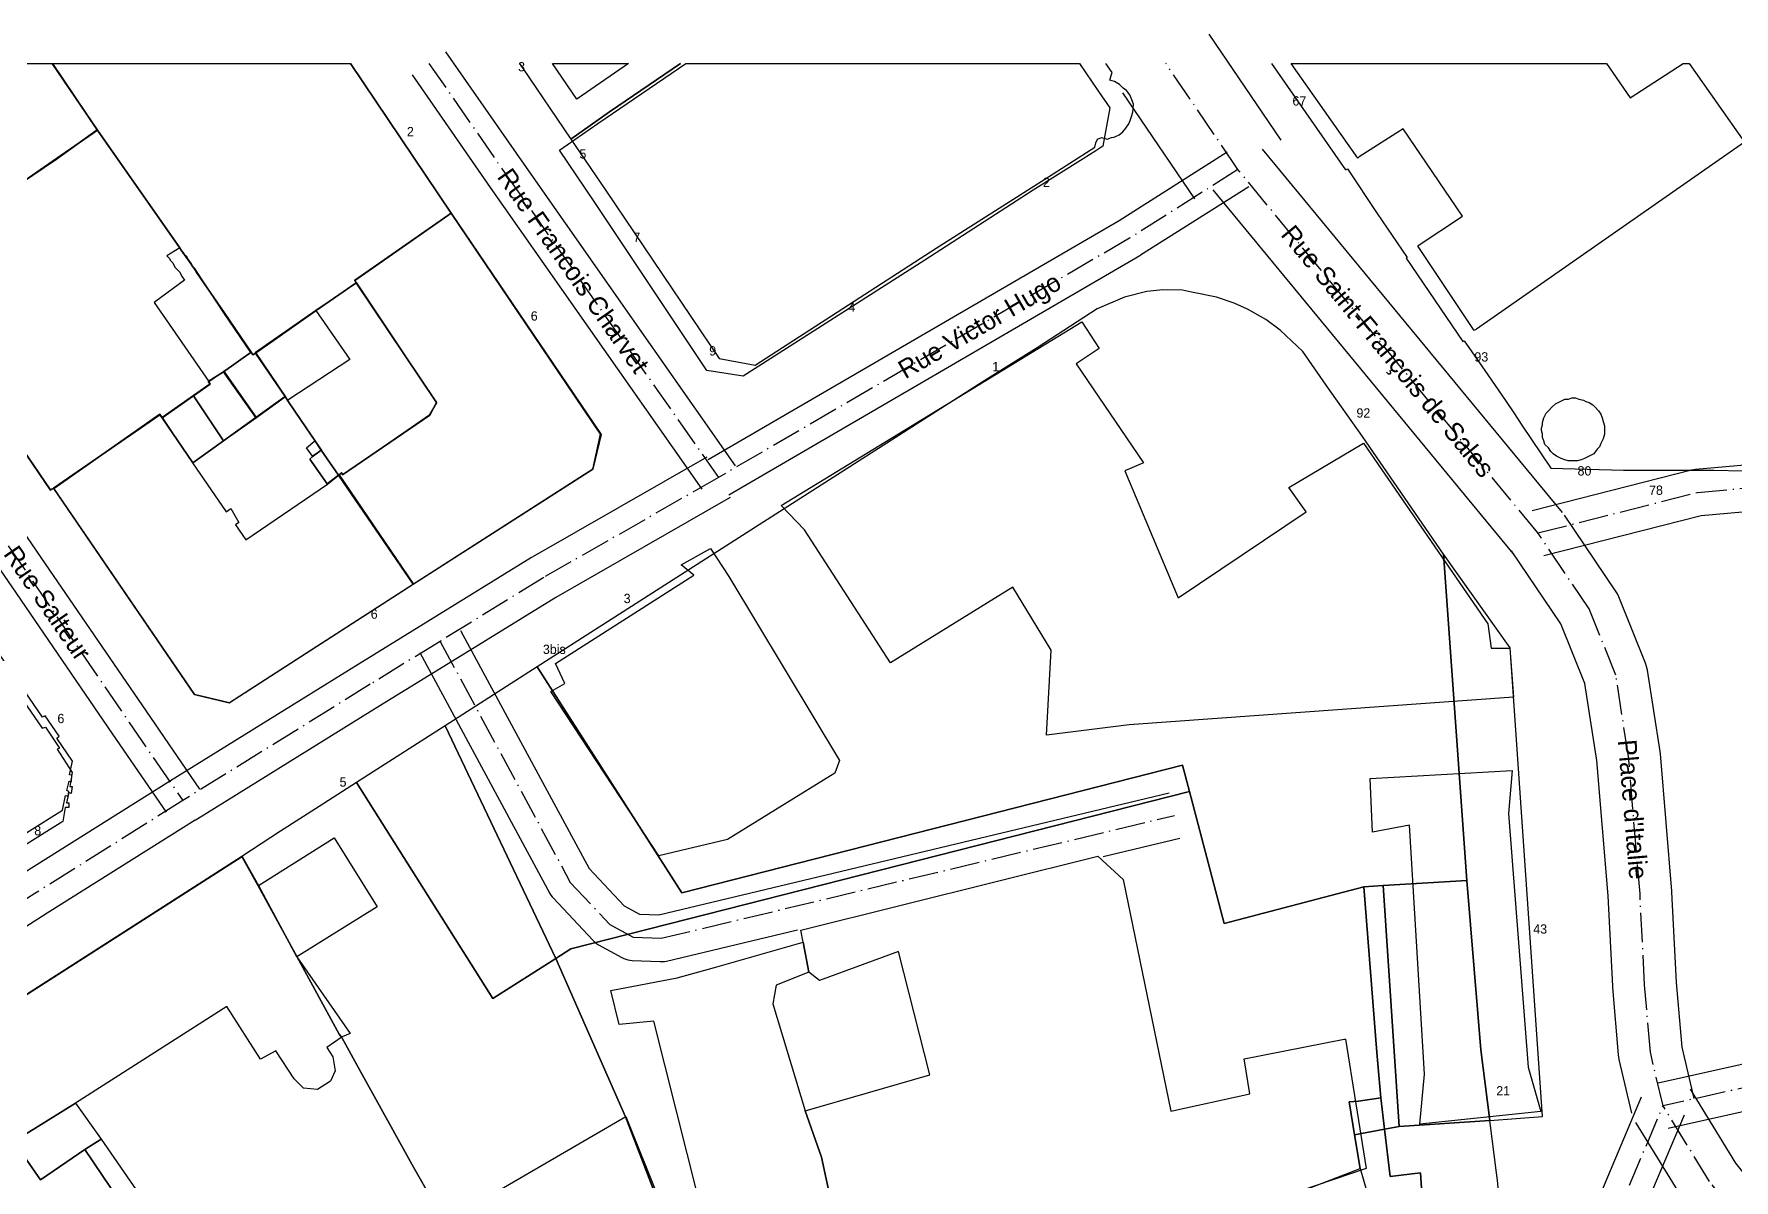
# Model space of a CAD drawing. Header units: metres. Extents: x 1927837 to 1929083, y 4266568 to 4267119.
# Drawn here: x 1928206.1 to 1928352.3, y 4267020.8 to 4267119.3 of the extents above; entities that cross this region are included whole.
import ezdxf
from ezdxf.enums import TextEntityAlignment as Align

# ---------------------------------------------------------------- set-up
doc = ezdxf.new("R2010")
doc.units = ezdxf.units.M
doc.linetypes.add('DASHDOT', pattern=[3.556, 2.54, -0.508, 0, -0.508])
for name, color, linetype in [('BAT_BATI', 8, 'CONTINUOUS'), ('CAD_LIMITE', 94, 'CONTINUOUS'), ('TXT_ADRESSE', 8, 'CONTINUOUS'), ('TXT_VOIE', 7, 'CONTINUOUS'), ('VOI_AXE', 1, 'DASHDOT'), ('VOI_BORDURE', 7, 'CONTINUOUS')]:
    doc.layers.add(name, color=color, linetype=linetype)

msp = doc.modelspace()

# ---------------------------------------------------------------- linework, layer by layer
at = {"layer": 'BAT_BATI'}
for points in [[(1928211.58, 4267111.07), (1928208.07, 4267108.57), (1928204.97, 4267106.47), (1928204.77, 4267106.67), (1928194.66, 4267099.67), (1928194.56, 4267099.87), (1928194.36, 4267099.87), (1928183, 4267116.8), (1928197.53, 4267116.8), (1928197.37, 4267116.08), (1928198.47, 4267115.88), (1928203.27, 4267108.87), (1928204.77, 4267109.87), (1928200.88, 4267115.68), (1928200.98, 4267116.18), (1928201.9, 4267116.8), (1928207.73, 4267116.8)], [(1928242, 4267103.93), (1928233.68, 4267098.14), (1928233.88, 4267097.93), (1928230.38, 4267095.54), (1928225.17, 4267091.94), (1928224.97, 4267091.74), (1928224.77, 4267091.94), (1928222.47, 4267095.34), (1928220.17, 4267098.85), (1928219.97, 4267099.15), (1928219.77, 4267099.35), (1928219.67, 4267099.55), (1928219.38, 4267099.95), (1928219.27, 4267100.15), (1928219.07, 4267100.35), (1928218.98, 4267100.55), (1928218.78, 4267100.75), (1928218.68, 4267100.95), (1928211.58, 4267111.07), (1928207.73, 4267116.8), (1928233.34, 4267116.8)], [(1928252.81, 4267113.73), (1928250.72, 4267116.8), (1928257.24, 4267116.8)], [(1928297.65, 4267114.39), (1928298.65, 4267112.98), (1928298.04, 4267109.68), (1928297.44, 4267109.28), (1928296.34, 4267108.58), (1928292.04, 4267105.89), (1928282.72, 4267099.89), (1928267.1, 4267089.9), (1928264, 4267090.4), (1928254.31, 4267104.92), (1928251.31, 4267109.33), (1928254.61, 4267111.63), (1928262.19, 4267116.8), (1928296.02, 4267116.8)], [(1928353.19, 4267110.03), (1928330.16, 4267093.94), (1928329.95, 4267093.84), (1928325.16, 4267101.05), (1928325.16, 4267101.15), (1928328.96, 4267103.65), (1928323.87, 4267111.16), (1928320.06, 4267108.76), (1928319.96, 4267108.66), (1928314.22, 4267116.8), (1928341.34, 4267116.8), (1928343.38, 4267113.84), (1928347.92, 4267116.8), (1928348.46, 4267116.8)], [(1928232.57, 4267081.62), (1928232.67, 4267081.42), (1928240.18, 4267086.62), (1928240.78, 4267087.62), (1928233.88, 4267097.93), (1928233.68, 4267098.14), (1928242, 4267103.93), (1928254.89, 4267084.9), (1928254.19, 4267081.9), (1928238.76, 4267072.01), (1928232.37, 4267081.42)], [(1928230.38, 4267095.54), (1928233.28, 4267091.33), (1928227.97, 4267087.83), (1928227.77, 4267088.13), (1928225.17, 4267091.94)], [(1928333.33, 4267062.31), (1928300.3, 4267059.94), (1928293.19, 4267059.05), (1928293.6, 4267066.35), (1928290.3, 4267071.76), (1928279.79, 4267065.27), (1928272.39, 4267076.68), (1928270.39, 4267078.79), (1928296.23, 4267094.57), (1928297.73, 4267092.27), (1928295.73, 4267090.97), (1928301.52, 4267082.46), (1928299.92, 4267081.76), (1928304.51, 4267070.85), (1928315.53, 4267078.24), (1928314.03, 4267080.34), (1928320.44, 4267084.14), (1928331.13, 4267068.62), (1928331.43, 4267066.52), (1928333.03, 4267066.52)], [(1928224.77, 4267091.94), (1928224.97, 4267091.74), (1928225.17, 4267091.94), (1928227.77, 4267088.13), (1928225.27, 4267086.33), (1928222.47, 4267090.34)], [(1928225.27, 4267086.33), (1928222.46, 4267084.33), (1928219.86, 4267088.24), (1928221.27, 4267089.24), (1928221.17, 4267089.44), (1928222.47, 4267090.34)], [(1928340.66, 4267086.92), (1928340.86, 4267086.63), (1928340.96, 4267086.32), (1928341.06, 4267086.02), (1928341.16, 4267085.62), (1928341.16, 4267085.32), (1928341.16, 4267084.92), (1928341.05, 4267084.52), (1928340.85, 4267084.12), (1928340.75, 4267083.82), (1928340.55, 4267083.62), (1928340.45, 4267083.52), (1928340.25, 4267083.22), (1928339.85, 4267083.02), (1928339.45, 4267082.82), (1928339.15, 4267082.72), (1928338.85, 4267082.62), (1928338.45, 4267082.62), (1928338.05, 4267082.62), (1928337.75, 4267082.72), (1928337.45, 4267082.82), (1928337.05, 4267083.03), (1928336.75, 4267083.23), (1928336.55, 4267083.43), (1928336.35, 4267083.73), (1928336.05, 4267084.03), (1928335.95, 4267084.33), (1928335.85, 4267084.63), (1928335.85, 4267084.93), (1928335.75, 4267085.23), (1928335.75, 4267085.43), (1928335.85, 4267085.73), (1928335.85, 4267085.93), (1928335.95, 4267086.33), (1928336.15, 4267086.73), (1928336.35, 4267086.93), (1928336.65, 4267087.23), (1928336.95, 4267087.53), (1928337.36, 4267087.73), (1928337.76, 4267087.93), (1928338.06, 4267087.93), (1928338.36, 4267088.03), (1928338.66, 4267088.03), (1928338.96, 4267087.93), (1928339.36, 4267087.83), (1928339.56, 4267087.73), (1928339.86, 4267087.63), (1928340.16, 4267087.43), (1928340.36, 4267087.23)], [(1928207.85, 4267080.24), (1928216.96, 4267086.64), (1928217.16, 4267086.34), (1928219.76, 4267082.44), (1928222.66, 4267078.23), (1928223.06, 4267078.53), (1928223.76, 4267077.33), (1928223.46, 4267077.13), (1928224.36, 4267075.83), (1928231.37, 4267080.62), (1928232.37, 4267081.42), (1928238.76, 4267072.01), (1928222.94, 4267061.82), (1928219.94, 4267062.52)], [(1928229.57, 4267083.73), (1928230.27, 4267084.33), (1928230.87, 4267083.53), (1928230.07, 4267083.03)], [(1928265.76, 4267050.07), (1928259.86, 4267048.67), (1928250.56, 4267062.79), (1928251.77, 4267063.49), (1928250.97, 4267065.19), (1928262.88, 4267072.79), (1928261.78, 4267073.69), (1928264.29, 4267075.09), (1928265.89, 4267072.69), (1928275.38, 4267056.86), (1928274.98, 4267055.76)], [(1928325.29, 4267025.59), (1928325.69, 4267029.89), (1928324.41, 4267051.31), (1928321.21, 4267050.71), (1928321.01, 4267055.32), (1928333.22, 4267056.01), (1928332.92, 4267052.31), (1928334.6, 4267030.49), (1928335.7, 4267026.68)], [(1928231.94, 4267050.2), (1928235.64, 4267044.29), (1928228.73, 4267039.99), (1928225.43, 4267046.1)], [(1928261.45, 4267038.16), (1928264.65, 4267039.06), (1928272.26, 4267041.25), (1928272.76, 4267038.65), (1928269.96, 4267037.55), (1928269.65, 4267035.95), (1928272.45, 4267026.74), (1928273.84, 4267022.74), (1928274.74, 4267018.63), (1928274.74, 4267015.93), (1928274.14, 4267014.83), (1928272.33, 4267012.33), (1928269.03, 4267011.53), (1928266.73, 4267012.94), (1928264.23, 4267015.44), (1928259.44, 4267034.46), (1928256.44, 4267034.16), (1928255.74, 4267037.07)], [(1928209.7, 4267027.4), (1928211.9, 4267024.3), (1928210.5, 4267023.4), (1928206.69, 4267020.8), (1928204.39, 4267024.11)], [(1928241.41, 4267017.16), (1928257.03, 4267026.26), (1928260.03, 4267018.75), (1928259.93, 4267018.05), (1928260.33, 4267017.45), (1928261.33, 4267014.84), (1928248.01, 4267007.45), (1928249.71, 4267004.35), (1928248.71, 4267003.75), (1928250.7, 4267000.14), (1928246, 4266997.74), (1928236.59, 4266992.65), (1928236.39, 4266993.05), (1928233.19, 4266998.66), (1928241.2, 4267003.05), (1928235.31, 4267013.67)], [(1928224.59, 4267005.97), (1928223.09, 4267004.67), (1928222.39, 4267004.17), (1928218.09, 4267010.38), (1928218.99, 4267011.08), (1928214.59, 4267017.39), (1928213.69, 4267016.79), (1928212.59, 4267018.49), (1928213.49, 4267018.99), (1928210.5, 4267023.4), (1928211.9, 4267024.3)]]:
    msp.add_lwpolyline(points, close=True, dxfattribs=at)
for points in [[(1928204.97, 4267106.47), (1928208.07, 4267108.57), (1928211.58, 4267111.07), (1928218.68, 4267100.95), (1928217.57, 4267100.25), (1928217.77, 4267100.05), (1928217.87, 4267099.85), (1928218.07, 4267099.65), (1928218.17, 4267099.45), (1928218.27, 4267099.25), (1928218.47, 4267099.05), (1928218.67, 4267098.85), (1928218.77, 4267098.65), (1928218.87, 4267098.45), (1928219.07, 4267098.15), (1928216.47, 4267096.25), (1928221.17, 4267089.44), (1928221.27, 4267089.24), (1928219.86, 4267088.24), (1928217.16, 4267086.34), (1928216.96, 4267086.64), (1928207.85, 4267080.24), (1928207.55, 4267080.15), (1928194.36, 4267099.47)], [(1928196.43, 4267074.75), (1928206.83, 4267059.63), (1928207.13, 4267059.73), (1928208.33, 4267057.93), (1928208.13, 4267057.83), (1928209.43, 4267055.82), (1928209.22, 4267054.62), (1928209.42, 4267054.62), (1928209.32, 4267054.02), (1928209.12, 4267054.12), (1928208.92, 4267053.22), (1928209.12, 4267053.22), (1928209.12, 4267052.82), (1928208.82, 4267052.82), (1928208.62, 4267051.62), (1928189.6, 4267039.73)], [(1928195.29, 4267030.22), (1928224.03, 4267048.61), (1928225.43, 4267046.1), (1928228.73, 4267039.99), (1928233.32, 4267033.39), (1928232.62, 4267033.09), (1928231.32, 4267032.19), (1928231.82, 4267031.38), (1928232.02, 4267030.18), (1928231.62, 4267029.28), (1928230.52, 4267028.58), (1928229.32, 4267028.69), (1928228.52, 4267029.49), (1928226.92, 4267031.89), (1928225.62, 4267031.19), (1928222.72, 4267035.7), (1928209.7, 4267027.4), (1928204.39, 4267024.11), (1928206.69, 4267020.8), (1928210.5, 4267023.4), (1928213.49, 4267018.99)], [(1928274.74, 4267018.63), (1928273.84, 4267022.74), (1928272.45, 4267026.74), (1928283.16, 4267029.84), (1928280.47, 4267040.45), (1928273.66, 4267037.95), (1928272.76, 4267038.65), (1928272.26, 4267041.25), (1928272.06, 4267042.26), (1928297.59, 4267048.64), (1928299.79, 4267046.63), (1928303.87, 4267026.71), (1928310.68, 4267028.21), (1928310.18, 4267031.21), (1928318.79, 4267032.9), (1928318.89, 4267032.9), (1928320.68, 4267021.79), (1928303.66, 4267016)]]:
    msp.add_lwpolyline(points, dxfattribs=at)
at = {"layer": 'CAD_LIMITE'}
for points in [[(1928194.65, 4267099.69), (1928204.78, 4267106.69), (1928204.98, 4267106.46), (1928208.07, 4267108.61), (1928211.6, 4267111.06), (1928207.7, 4267116.8)], [(1928207.7, 4267116.8), (1928211.6, 4267111.06)], [(1928211.6, 4267111.06), (1928218.66, 4267100.96), (1928218.8, 4267100.75), (1928218.93, 4267100.54), (1928219.09, 4267100.34), (1928219.23, 4267100.14), (1928219.37, 4267099.93), (1928219.51, 4267099.73), (1928219.65, 4267099.53), (1928219.79, 4267099.31), (1928219.93, 4267099.12), (1928220.15, 4267098.78), (1928222.48, 4267095.38), (1928224.82, 4267091.96), (1928224.95, 4267091.75), (1928225.18, 4267091.89), (1928230.4, 4267095.54), (1928233.85, 4267097.92), (1928233.71, 4267098.14), (1928242.01, 4267103.91), (1928233.34, 4267116.8)], [(1928247.89, 4267116.8), (1928248.15, 4267116.41), (1928252.3, 4267110.28), (1928255.61, 4267112.63), (1928261.71, 4267116.8)], [(1928261.71, 4267116.8), (1928255.61, 4267112.63), (1928252.3, 4267110.28), (1928255.3, 4267105.87), (1928265.05, 4267091.42), (1928268.13, 4267090.85), (1928283.71, 4267100.91), (1928293.05, 4267106.84), (1928297.35, 4267109.58), (1928297.43, 4267109.96), (1928297.57, 4267110.29), (1928297.91, 4267110.41), (1928298.4, 4267110.27), (1928298.79, 4267110.41), (1928298.97, 4267110.44), (1928299.08, 4267110.47), (1928299.45, 4267110.64), (1928299.76, 4267110.92), (1928300.01, 4267111.22), (1928300.27, 4267111.6), (1928300.39, 4267111.89), (1928300.5, 4267112.22), (1928300.61, 4267112.59), (1928300.64, 4267112.9), (1928300.67, 4267113.29), (1928300.54, 4267113.66), (1928300.36, 4267114.1), (1928300.07, 4267114.47), (1928299.77, 4267114.67), (1928299.48, 4267114.97), (1928299.03, 4267115.24), (1928298.65, 4267115.34), (1928298.76, 4267115.75), (1928298.83, 4267116), (1928298.28, 4267116.8)], [(1928312.54, 4267116.8), (1928318.91, 4267107.63), (1928319.06, 4267107.73), (1928321.62, 4267103.9), (1928324.19, 4267100.12), (1928324.11, 4267100.05), (1928329, 4267092.87), (1928329.1, 4267092.95), (1928330.88, 4267090.38), (1928332.65, 4267087.8), (1928333.36, 4267086.75), (1928334.07, 4267085.7), (1928336.54, 4267082), (1928339.67, 4267081.92), (1928342.8, 4267081.82), (1928350.56, 4267081.81), (1928353.07, 4267081.76), (1928359.89, 4267081.69), (1928364.62, 4267081.61)], [(1928194.37, 4267099.43), (1928207.53, 4267080.1), (1928207.82, 4267080.27), (1928216.97, 4267086.58), (1928217.16, 4267086.32), (1928219.85, 4267088.2), (1928221.27, 4267089.23), (1928221.11, 4267089.44), (1928222.42, 4267090.28), (1928224.82, 4267091.96), (1928222.48, 4267095.38), (1928220.15, 4267098.78), (1928219.93, 4267099.12), (1928219.79, 4267099.31), (1928219.65, 4267099.53), (1928219.51, 4267099.73), (1928219.37, 4267099.93), (1928219.23, 4267100.14), (1928219.09, 4267100.34), (1928218.93, 4267100.54), (1928218.8, 4267100.75), (1928218.66, 4267100.96), (1928211.6, 4267111.06), (1928208.07, 4267108.61), (1928204.98, 4267106.46)], [(1928233.85, 4267097.92), (1928240.75, 4267087.65), (1928240.16, 4267086.56), (1928232.67, 4267081.41), (1928232.6, 4267081.59), (1928232.32, 4267081.4), (1928238.73, 4267072.02), (1928254.18, 4267081.92), (1928254.85, 4267084.91), (1928242.01, 4267103.91), (1928233.71, 4267098.14), (1928233.85, 4267097.92)], [(1928225.18, 4267091.89), (1928227.73, 4267088.15), (1928227.95, 4267087.79), (1928229.12, 4267086.08), (1928230.29, 4267084.37), (1928230.84, 4267083.53), (1928232.32, 4267081.4), (1928232.6, 4267081.59), (1928232.67, 4267081.41), (1928240.16, 4267086.56), (1928240.75, 4267087.65), (1928233.85, 4267097.92), (1928230.4, 4267095.54), (1928225.18, 4267091.89)], [(1928320.47, 4267046.01), (1928322.13, 4267046.12), (1928329.34, 4267046.54), (1928327.31, 4267074.61), (1928320.35, 4267084.71), (1928317.23, 4267089.14), (1928315.22, 4267092.03), (1928313.29, 4267093.86), (1928312.06, 4267094.78), (1928310.46, 4267095.65), (1928309.34, 4267096.17), (1928307.8, 4267096.71), (1928307.1, 4267096.84), (1928306.41, 4267096.98), (1928305.65, 4267097.14), (1928304.89, 4267097.29), (1928303.2, 4267097.32), (1928301.83, 4267097.17), (1928299.89, 4267096.69), (1928297.55, 4267095.69), (1928292.4, 4267092.34), (1928287.67, 4267089.38), (1928264.6, 4267074.63), (1928249.39, 4267064.91), (1928261.83, 4267045.47), (1928304.87, 4267056.45), (1928305.49, 4267054.19), (1928308.46, 4267042.85), (1928320.47, 4267046.01)], [(1928224.82, 4267091.96), (1928222.42, 4267090.28), (1928225.22, 4267086.35), (1928227.73, 4267088.15), (1928225.18, 4267091.89), (1928224.95, 4267091.75), (1928224.82, 4267091.96)], [(1928222.42, 4267090.28), (1928221.11, 4267089.44), (1928221.27, 4267089.23), (1928219.85, 4267088.2), (1928222.42, 4267084.33), (1928225.22, 4267086.35), (1928222.42, 4267090.28)], [(1928230.84, 4267083.53), (1928230.29, 4267084.37), (1928229.12, 4267086.08), (1928227.95, 4267087.79), (1928227.73, 4267088.15), (1928225.22, 4267086.35), (1928222.42, 4267084.33), (1928219.8, 4267082.46), (1928217.16, 4267086.32), (1928216.97, 4267086.58), (1928207.82, 4267080.27), (1928219.93, 4267062.54), (1928222.93, 4267061.83), (1928238.73, 4267072.02), (1928232.32, 4267081.4), (1928231.33, 4267080.64), (1928229.84, 4267082.78), (1928230.06, 4267082.97), (1928230.84, 4267083.53)], [(1928219.85, 4267088.2), (1928217.16, 4267086.32), (1928219.8, 4267082.46), (1928222.42, 4267084.33), (1928219.85, 4267088.2)], [(1928230.84, 4267083.53), (1928230.06, 4267082.97), (1928229.84, 4267082.78), (1928231.33, 4267080.64), (1928232.32, 4267081.4), (1928230.84, 4267083.53)], [(1928189.62, 4267040.72), (1928208.59, 4267052.58), (1928208.85, 4267053.85), (1928209.07, 4267053.8), (1928209.12, 4267054.2), (1928208.95, 4267054.27), (1928209.15, 4267055.07), (1928209.35, 4267055.05), (1928209.39, 4267055.59), (1928209.19, 4267055.63), (1928209.45, 4267056.79), (1928208.09, 4267058.79), (1928208.31, 4267058.94), (1928207.1, 4267060.69), (1928206.86, 4267060.58), (1928196.46, 4267075.74)], [(1928329.34, 4267046.54), (1928330.28, 4267035.1), (1928330.52, 4267031.99), (1928331.3, 4267025.92), (1928335.83, 4267026.24), (1928333.07, 4267066.54), (1928327.31, 4267074.61), (1928329.34, 4267046.54)], [(1928251, 4267039.84), (1928252.28, 4267040.66), (1928305.49, 4267054.19), (1928304.87, 4267056.45), (1928261.83, 4267045.47), (1928249.39, 4267064.91), (1928241.48, 4267059.83), (1928251, 4267039.84)], [(1928233.87, 4267054.98), (1928245.59, 4267036.4), (1928251, 4267039.84), (1928241.48, 4267059.83), (1928234.57, 4267055.42), (1928233.87, 4267054.98)], [(1928261.35, 4267014.86), (1928256.99, 4267026.21), (1928251, 4267039.84), (1928245.59, 4267036.4), (1928233.87, 4267054.98), (1928230.66, 4267052.9), (1928227.34, 4267050.77), (1928224, 4267048.61), (1928225.41, 4267046.07), (1928228.73, 4267040.01), (1928232.37, 4267033.33), (1928232.61, 4267033.04), (1928234.22, 4267030.11), (1928238.78, 4267021.89), (1928240.39, 4267019.02)], [(1928307.46, 4267016.89), (1928320.16, 4267021.77), (1928319.67, 4267024.68), (1928319.2, 4267027.5), (1928320.01, 4267027.58), (1928321.95, 4267027.85), (1928321.59, 4267031.74), (1928320.47, 4267046.01), (1928308.46, 4267042.85), (1928305.49, 4267054.19), (1928252.28, 4267040.66), (1928251, 4267039.84), (1928256.99, 4267026.21), (1928261.35, 4267014.86)], [(1928226.74, 4267001.73), (1928225.24, 4267003.99), (1928224.98, 4267004.51), (1928235.15, 4267016.09), (1928240.39, 4267019.02), (1928238.78, 4267021.89), (1928234.22, 4267030.11), (1928232.61, 4267033.04), (1928232.37, 4267033.33), (1928228.73, 4267040.01), (1928225.41, 4267046.07), (1928224, 4267048.61), (1928195.33, 4267030.24)], [(1928322.13, 4267046.12), (1928323.5, 4267025.38), (1928331.3, 4267025.92), (1928330.52, 4267031.99), (1928330.28, 4267035.1), (1928329.34, 4267046.54), (1928322.13, 4267046.12)], [(1928320.47, 4267046.01), (1928321.59, 4267031.74), (1928321.95, 4267027.85), (1928322.26, 4267025.17), (1928323.5, 4267025.38), (1928322.13, 4267046.12), (1928320.47, 4267046.01)], [(1928321.95, 4267027.85), (1928320.01, 4267027.58), (1928319.2, 4267027.5), (1928319.67, 4267024.68), (1928322.26, 4267025.17), (1928321.95, 4267027.85)], [(1928321.11, 4267018.51), (1928323.05, 4267019.01), (1928325.5, 4267019.2), (1928325.36, 4267021.4), (1928322.73, 4267021.1), (1928322.26, 4267025.17), (1928319.67, 4267024.68), (1928320.16, 4267021.77), (1928321.11, 4267018.51)], [(1928325.5, 4267019.2), (1928325.58, 4267018.77), (1928328.47, 4267018.93), (1928330.98, 4267019.04), (1928332.14, 4267018.86), (1928331.98, 4267020.77), (1928331.93, 4267020.99), (1928331.87, 4267021.41), (1928331.3, 4267025.92), (1928323.5, 4267025.38), (1928322.26, 4267025.17), (1928322.73, 4267021.1), (1928325.36, 4267021.4), (1928325.5, 4267019.2)]]:
    msp.add_lwpolyline(points, dxfattribs=at)
at = {"layer": 'VOI_AXE'}
for points in [[(1928240.09, 4267116.8), (1928246.8, 4267107.13), (1928264.99, 4267081.19)], [(1928309.65, 4267107.67), (1928303.46, 4267116.8)], [(1928309.65, 4267107.67), (1928300.34, 4267101.77), (1928264.99, 4267081.19)], [(1928335.44, 4267076.42), (1928309.65, 4267107.67)], [(1928195.64, 4267087.36), (1928206.04, 4267072.24), (1928214.33, 4267060.12), (1928218.93, 4267053.41)], [(1928264.99, 4267081.19), (1928249.97, 4267072.6), (1928241.06, 4267067.1)], [(1928335.44, 4267076.42), (1928349.16, 4267079.91), (1928367.07, 4267081.5)], [(1928346.2, 4267027.17), (1928345.11, 4267031.78), (1928344.61, 4267037.58), (1928344.22, 4267045.39), (1928343.23, 4267057.2), (1928342.14, 4267064.21), (1928339.84, 4267069.91), (1928335.44, 4267076.42)], [(1928241.06, 4267067.1), (1928235.05, 4267063.41), (1928218.93, 4267053.41)], [(1928241.06, 4267067.1), (1928252.25, 4267046.38), (1928255.65, 4267042.77), (1928257.65, 4267041.67), (1928260.05, 4267041.57), (1928304.2, 4267052.13)], [(1928218.93, 4267053.41), (1928206.21, 4267045.42), (1928190.29, 4267035.23), (1928175.47, 4267025.43)], [(1928405.06, 4267040.33), (1928346.2, 4267027.17)], [(1928303.42, 4266968.97), (1928319.35, 4266988.67), (1928331.97, 4267004.67), (1928341.89, 4267016.97), (1928346.2, 4267027.17)], [(1928357.18, 4266993.14), (1928357.79, 4267005.35), (1928356.6, 4267010.85), (1928354.3, 4267015.56), (1928350.2, 4267020.66), (1928346.2, 4267027.17)]]:
    msp.add_lwpolyline(points, dxfattribs=at)
at = {"layer": 'VOI_BORDURE'}
for points in [[(1928313.38, 4267110.2), (1928307.18, 4267119.32)], [(1928241.53, 4267117.79), (1928248.24, 4267108.13), (1928266.43, 4267082.2)], [(1928238.65, 4267115.8), (1928245.37, 4267106.13), (1928245.37, 4267106.12), (1928263.56, 4267080.19)], [(1928305.93, 4267105.14), (1928299.74, 4267114.27)], [(1928337.56, 4267078.17), (1928311.77, 4267109.42)], [(1928308.72, 4267109.15), (1928299.43, 4267103.27), (1928264.11, 4267082.7)], [(1928310.59, 4267106.19), (1928301.28, 4267100.3), (1928301.22, 4267100.26), (1928265.87, 4267079.68)], [(1928333.32, 4267074.67), (1928307.53, 4267105.92)], [(1928197.09, 4267088.35), (1928207.48, 4267073.23), (1928207.48, 4267073.23), (1928215.78, 4267061.11), (1928220.37, 4267054.4)], [(1928194.2, 4267086.37), (1928204.6, 4267071.25), (1928212.89, 4267059.13), (1928217.49, 4267052.42)], [(1928334.95, 4267078.36), (1928348.66, 4267081.85), (1928348.82, 4267081.88), (1928348.98, 4267081.9), (1928366.9, 4267083.49)], [(1928264, 4267082.93), (1928248.98, 4267074.34), (1928248.92, 4267074.3), (1928240.01, 4267068.81)], [(1928265.99, 4267079.46), (1928250.99, 4267070.88), (1928242.11, 4267065.4)], [(1928335.94, 4267074.48), (1928349.49, 4267077.93), (1928367.25, 4267079.5)], [(1928348.88, 4267027.81), (1928347.83, 4267032.22), (1928347.36, 4267037.77), (1928346.97, 4267045.53), (1928346.96, 4267045.62), (1928345.97, 4267057.43), (1928345.95, 4267057.62), (1928344.85, 4267064.63), (1928344.79, 4267064.94), (1928344.69, 4267065.23), (1928342.39, 4267070.94), (1928342.27, 4267071.2), (1928342.12, 4267071.45), (1928337.72, 4267077.96)], [(1928343.53, 4267026.54), (1928342.43, 4267031.14), (1928342.39, 4267031.34), (1928342.37, 4267031.54), (1928341.87, 4267037.35), (1928341.87, 4267037.45), (1928341.48, 4267045.21), (1928340.5, 4267056.87), (1928339.47, 4267063.47), (1928337.4, 4267068.61), (1928333.16, 4267074.88)], [(1928240.01, 4267068.81), (1928234, 4267065.11), (1928234, 4267065.11), (1928217.88, 4267055.11)], [(1928242.82, 4267068.05), (1928253.88, 4267047.56), (1928256.89, 4267044.37), (1928258.2, 4267043.65), (1928259.86, 4267043.58), (1928303.73, 4267054.08)], [(1928239.3, 4267066.15), (1928250.49, 4267045.43), (1928250.58, 4267045.28), (1928250.68, 4267045.14), (1928250.79, 4267045.01), (1928254.19, 4267041.4), (1928254.34, 4267041.26), (1928254.51, 4267041.13), (1928254.68, 4267041.02), (1928256.68, 4267039.92), (1928256.85, 4267039.83), (1928257.02, 4267039.77), (1928257.2, 4267039.72), (1928257.38, 4267039.69), (1928257.56, 4267039.67), (1928259.97, 4267039.57), (1928260.15, 4267039.57), (1928260.34, 4267039.59), (1928260.52, 4267039.62), (1928271.77, 4267042.31)], [(1928242.11, 4267065.4), (1928236.1, 4267061.7), (1928219.98, 4267051.71)], [(1928217.87, 4267055.11), (1928205.15, 4267047.11), (1928205.13, 4267047.1), (1928189.21, 4267036.91), (1928189.19, 4267036.9), (1928174.37, 4267027.1)], [(1928219.99, 4267051.72), (1928207.28, 4267043.73), (1928191.38, 4267033.55), (1928176.57, 4267023.76)], [(1928298.06, 4267048.61), (1928304.66, 4267050.19)], [(1928404.63, 4267042.28), (1928345.77, 4267029.13)], [(1928405.5, 4267038.38), (1928346.64, 4267025.22)], [(1928301.86, 4266970.23), (1928317.78, 4266989.92), (1928330.4, 4267005.91), (1928330.42, 4267005.93), (1928340.16, 4267018.01), (1928344.36, 4267027.95)], [(1928359.93, 4266993), (1928360.54, 4267005.21), (1928360.54, 4267005.45), (1928360.52, 4267005.69), (1928360.48, 4267005.93), (1928359.28, 4267011.43), (1928359.2, 4267011.75), (1928359.07, 4267012.06), (1928356.77, 4267016.76), (1928356.62, 4267017.03), (1928356.45, 4267017.28), (1928352.45, 4267022.25), (1928348.55, 4267028.61)], [(1928304.97, 4266967.71), (1928320.9, 4266987.41), (1928320.92, 4266987.43), (1928333.54, 4267003.42), (1928343.45, 4267015.71), (1928343.56, 4267015.86), (1928343.65, 4267016.02), (1928343.73, 4267016.19), (1928348.05, 4267026.39)], [(1928354.43, 4266993.27), (1928355.03, 4267005.12), (1928353.98, 4267009.94), (1928351.96, 4267014.07), (1928348.06, 4267018.94), (1928347.86, 4267019.23), (1928343.86, 4267025.73)]]:
    msp.add_lwpolyline(points, dxfattribs=at)

# ---------------------------------------------------------------- texts
at = {"layer": 'TXT_ADRESSE'}
for s, p in [('3', (1928247.76, 4267116.11)), ('67', (1928314.34, 4267113.17)), ('2', (1928238.2, 4267110.53)), ('5', (1928253.03, 4267108.62)), ('2', (1928292.88, 4267106.17)), ('7', (1928257.67, 4267101.45)), ('4', (1928276.16, 4267095.44)), ('6', (1928248.85, 4267094.68)), ('9', (1928264.19, 4267091.68)), ('93', (1928329.98, 4267091.16)), ('1', (1928288.53, 4267090.33)), ('92', (1928319.84, 4267086.34)), ('80', (1928338.85, 4267081.36)), ('78', (1928345, 4267079.7)), ('3', (1928256.84, 4267070.39)), ('6', (1928235.09, 4267069.05)), ('3bis', (1928249.89, 4267066.02)), ('6', (1928208.15, 4267060.07)), ('5', (1928232.41, 4267054.61)), ('8', (1928206.16, 4267050.43)), ('43', (1928335.04, 4267041.97)), ('21', (1928331.86, 4267028.06))]:
    msp.add_text(s, height=0.8, dxfattribs=at).set_placement(p)
at = {"layer": 'TXT_VOIE'}
for s, rotation, p in [('Rue Francois Charvet', -54.9582, (1928252.52, 4267098.98)), ('Rue Saint-François de Sales', 309.5345, (1928322.55, 4267092.05)), ('Rue Victor Hugo', -329.7873, (1928287.43, 4267094.26)), ('Rue Salteur', -55.6061, (1928207.3, 4267070.4)), ("Place d'Italie", 274.7908, (1928343.61, 4267052.65))]:
    msp.add_text(s, height=1.6, rotation=rotation, dxfattribs=at).set_placement(p, align=Align.MIDDLE_CENTER)

doc.saveas('drawing.dxf')
